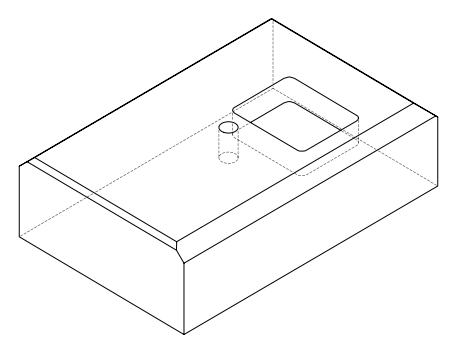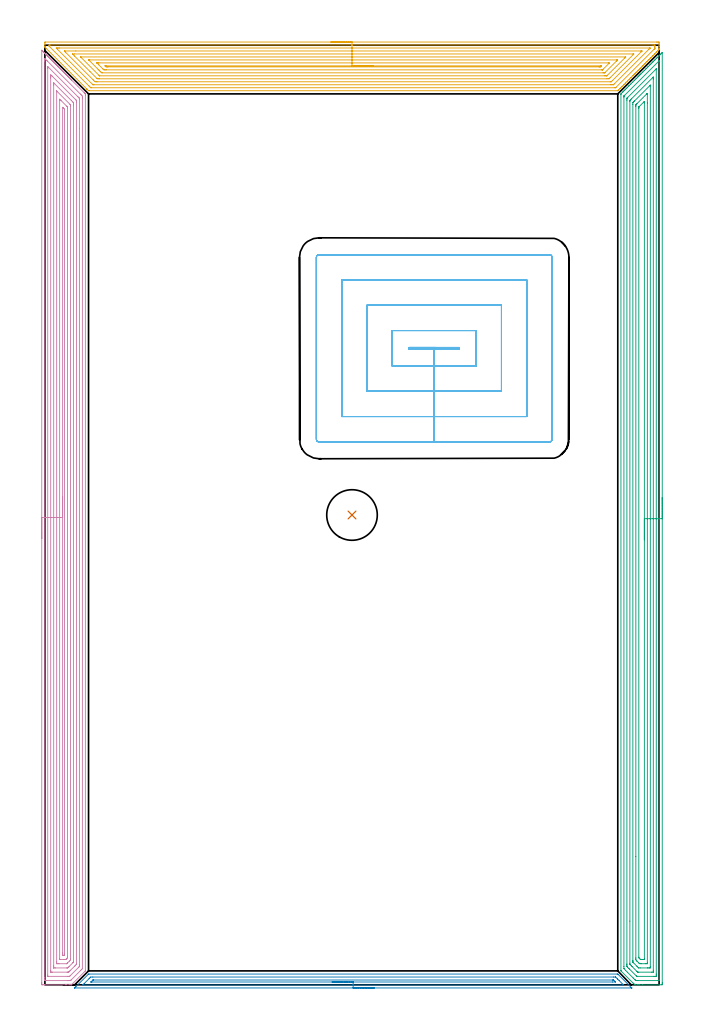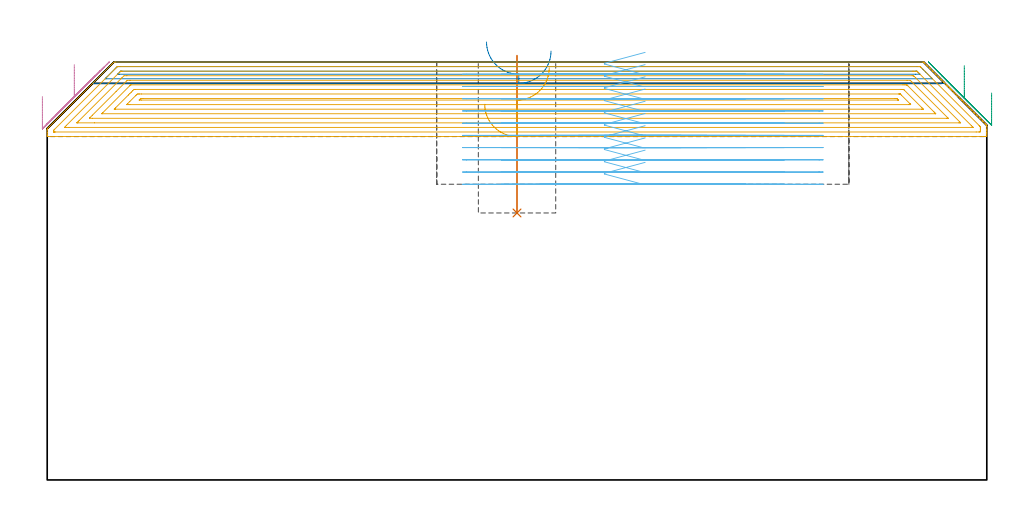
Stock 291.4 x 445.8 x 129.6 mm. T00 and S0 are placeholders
(PLAN: 6 operations, 2 tool changes, 102.5 min)
(1 INDEXABLE_INSERT_DRILL_BLIND_HOLE_FROM_SOLID | STEP1POCKET | UGT0302_003 | 0.2 min | 21144 mm3)
(2 AREA_MILL | FG_CHAMFER_SURFACE | UGT0205_001 | 6.37 min | 5941 mm3)
(3 AREA_MILL_1 | FG_CHAMFER_SURFACE_1 | UGT0205_001 | 24.55 min | 85212 mm3)
(4 AREA_MILL_2 | FG_CHAMFER_SURFACE_2 | UGT0205_001 | 27.92 min | 95151 mm3)
(5 AREA_MILL_3 | FG_CHAMFER_SURFACE_3 | UGT0205_001 | 19.95 min | 71534 mm3)
(6 MILL_RECTANGULAR_POCKET | POCKET_RECTANGULAR_STRAIGHT | NXT0201_012 | Follow Part, ap 4, ae 75% | 23.51 min | 504939 mm3)
(TOOL UGT0302_003 | Indexable Insert Drill 24mm | D24 PA180 FL50 Z2)
(TOOL UGT0205_001 | Chamfer Mill 20 x 3 x 45 deg. | D20 FL50 Z2)
(TOOL NXT0201_012 | ENDMILL 16mm [2P460-1600-NA 1630] | D16 FL38 Z6)
(OP 1 INDEXABLE_INSERT_DRILL_BLIND_HOLE_FROM_SOLID)
G17 G21 G94 G90
T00 M6
G54
G17 G0 G90 X145.7 Y222.9 S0 M3
G43 Z139.6 H0
G94 G81 G98 Z82.8 F250. R131.6
G80
M5
M2
(OP 2 AREA_MILL)
G17 G21 G94 G90
T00 M6
G54
G17 G0 G90 X156.25 Y-1.5 S1061 M3
G43 Z139.6 H0
Z133.
G94 G1 X156.212 Z132.128 F250.
X156.098 Z131.264
X155.909 Z130.412
X155.647 Z129.58
X155.313 Z128.774
X154.91 Z128.
X154.442 Z127.264
X153.91 Z126.572
X153.321 Z125.929
X152.678 Z125.34
X151.986 Z124.808
X151.25 Z124.34
X150.476 Z123.937
X149.67 Z123.603
X148.838 Z123.341
X147.986 Z123.152
X147.122 Z123.038
X146.25 Z123.
X14.17
X14.103 Y-1.499 Z122.999
X14.101 Y-1.498
X14.271 Y-1.327 Z123.169
X14.4 Y-1.199 Z123.299
X14.654 Y-0.946 Z123.554
X20.547 Y4.947 Z129.447
X20.705 Y5.098 Z129.587
X20.941 Y5.1 Z129.6
X271.559
X271.795 Y5.098 Z129.587
X271.953 Y4.947 Z129.447
X278.1 Y-1.199 Z123.299
X278.229 Y-1.327 Z123.169
X278.397 Y-1.496 Z123.002
X278.399 Y-1.499 Z122.999
X278.397
X278.33 Y-1.5 Z123.
X146.25
Y-0.086 Z124.414
X18.265 Y-0.085 Z124.415
X18.166 Y-0.083 Z124.417
X17.988 Y-0.079 Z124.421
X18.069 Y0.013 Z124.513
X18.165 Y0.113 Z124.613
X18.265 Y0.215 Z124.715
X18.61 Y0.561 Z125.061
X20.941 Y2.891 Z127.391
X21.289 Y3.238 Z127.738
X21.643 Y3.587 Z128.087
X21.741 Y3.679 Z128.179
X22.724 Y3.686 Z128.186
X269.776
X270.57 Y3.684 Z128.184
X270.668 Y3.682 Z128.182
X270.76 Y3.678 Z128.178
X270.856 Y3.587 Z128.087
X271.559 Y2.891 Z127.391
X271.757 Y2.693 Z127.193
X272.451 Y1.999 Z126.499
X274.235 Y0.215 Z124.715
X274.435 Y0.013 Z124.513
X274.499 Y-0.057 Z124.443
X274.514 Y-0.075 Z124.425
X274.496 Y-0.079 Z124.421
X274.432 Y-0.083 Z124.417
X274.333 Y-0.085 Z124.415
X146.25 Y-0.086 Z124.414
Y1.328 Z125.828
X22.303 Y1.329 Z125.829
X21.838 Y1.33 Z125.83
X21.832 Y1.331 Z125.831
Y1.333 Z125.833
X22.513 Y2.012 Z126.512
X22.724 Y2.217 Z126.717
X22.782 Y2.265 Z126.765
X22.83 Y2.267 Z126.767
X22.935 Y2.269 Z126.769
X23.146 Y2.271 Z126.771
X269.305
X269.54 Y2.269 Z126.769
X269.657 Y2.267 Z126.767
X269.712 Y2.265 Z126.765
X269.776 Y2.215 Z126.715
X270.198 Y1.8 Z126.3
X270.668 Y1.333 Z125.833
Y1.33 Z125.83
X269.354 Y1.328 Z125.828
X146.25
X145.378 Z125.867
X144.514 Z125.98
X143.662 Z126.169
X142.83 Z126.432
X142.024 Z126.765
X141.25 Z127.168
X140.514 Z127.637
X139.822 Z128.168
X139.179 Z128.757
X138.59 Z129.401
X138.058 Z130.093
X137.59 Z130.828
X137.187 Z131.602
X136.853 Z132.408
X136.591 Z133.24
X136.402 Z134.092
X136.288 Z134.957
X136.25 Z135.828
G0 Z139.6
M5
M2
(OP 3 AREA_MILL_1)
G17 G21 G94 G90
T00 M6
G54
G17 G0 G90 X292.9 Y231.15 S1061 M3
G43 Z139.6 H0
Z120.
G94 G1 Y231.112 Z119.128 F250.
Y230.998 Z118.264
Y230.809 Z117.412
Y230.547 Z116.58
Y230.213 Z115.774
Y229.81 Z115.
Y229.342 Z114.264
Y228.81 Z113.572
Y228.221 Z112.929
Y227.578 Z112.34
Y226.886 Z111.808
Y226.15 Z111.34
Y225.376 Z110.937
Y224.57 Z110.603
Y223.738 Z110.341
Y222.887 Z110.152
Y222.022 Z110.038
Y221.15 Z110.
Y0.995
X292.899 Y0.611 Z110.001
X292.894 Y0.108 Z110.004
X292.892 Y0.009 Z110.006
X292.395 Y0. Z110.502
X283.543 Z119.352
X282.099 Z120.798
X281.772 Z121.124
X281.118 Z121.781
X280.002 Z122.897
X279.907 Y0.001 Z122.99
X279.886 Y0.016 Z123.012
X279.479 Y0.421 Z123.421
X279.116 Y0.782 Z123.78
X273.468 Y6.432 Z129.429
X273.304 Y6.595 Z129.59
X273.3 Y6.861 Z129.6
Y422.492
X273.304 Y422.695 Z129.589
X273.334 Y422.736 Z129.561
X273.9 Y423.3 Z129.
X274.133 Y423.534 Z128.765
X274.247 Y423.649 Z128.649
X274.577 Y423.977 Z128.323
X274.809 Y424.209 Z128.091
X275.026 Y424.427 Z127.872
X275.133 Y424.534 Z127.763
X275.575 Y424.976 Z127.324
X276.018 Y425.42 Z126.878
X276.461 Y425.861 Z126.439
X276.903 Y426.305 Z125.993
X277.11 Y426.51 Z125.79
X277.167 Y426.567 Z125.733
X277.788 Y427.19 Z125.108
X278.03 Y427.43 Z124.87
X278.674 Y428.075 Z124.223
X278.893 Y428.293 Z124.007
X279.559 Y428.961 Z123.337
X279.756 Y429.156 Z123.144
X279.789 Y429.189 Z123.111
X280.444 Y429.846 Z122.452
X280.619 Y430.019 Z122.281
X280.681 Y430.081 Z122.219
X281.329 Y430.731 Z121.567
X281.483 Y430.883 Z121.417
X281.574 Y430.974 Z121.326
X281.772 Y431.173 Z121.126
X281.871 Y431.272 Z121.027
X282.215 Y431.616 Z120.682
X282.346 Y431.746 Z120.554
X282.467 Y431.867 Z120.433
X282.657 Y432.059 Z120.24
X282.763 Y432.165 Z120.134
X283.36 Y432.76 Z119.54
X283.543 Y432.944 Z119.355
X283.656 Y433.058 Z119.241
X284.253 Y433.653 Z118.647
X284.428 Y433.829 Z118.469
X285.145 Y434.546 Z117.754
X285.313 Y434.715 Z117.584
X286.038 Y435.439 Z116.861
X286.198 Y435.6 Z116.698
X286.931 Y436.332 Z115.968
X287.084 Y436.485 Z115.813
X287.525 Y436.925 Z115.375
X287.824 Y437.224 Z115.075
X287.969 Y437.371 Z114.928
X288.388 Y437.788 Z114.512
X288.412 Y437.812 Z114.488
X288.717 Y438.117 Z114.182
X288.854 Y438.256 Z114.042
X289.251 Y438.652 Z113.649
X289.345 Y438.745 Z113.555
X289.609 Y439.01 Z113.289
X289.739 Y439.141 Z113.157
X290.115 Y439.515 Z112.785
X290.253 Y439.653 Z112.647
X290.502 Y439.903 Z112.396
X290.625 Y440.027 Z112.271
X290.978 Y440.378 Z111.922
X291.161 Y440.561 Z111.739
X291.395 Y440.796 Z111.503
X291.51 Y440.912 Z111.386
X291.841 Y441.241 Z111.058
X292.07 Y441.47 Z110.83
X292.288 Y441.689 Z110.61
X292.395 Y441.797 Z110.501
X292.838 Y442.238 Z110.062
X292.886 Y442.284 Z110.013
X292.896 Y442.285 Z110.004
X292.9 Y442.284 Z110.
Y221.15
X291.486 Z111.414
X291.485 Y2.18 Z111.415
X291.484 Y2.071 Z111.416
X291.481 Y2.019 Z111.419
X291.48 Y2.013 Z111.42
X291.464 Y2.009 Z111.436
X291.412 Y2.005 Z111.488
X291.018 Y2. Z111.882
X281.28 Y2.001 Z121.62
X280.887 Y2.004 Z122.013
X280.385 Y2.01 Z122.515
X280.002 Y2.353 Z122.898
X279.954 Y2.397 Z122.946
X279.116 Y3.233 Z123.784
X276.381 Y5.968 Z126.519
X275.575 Y6.777 Z127.325
X275.494 Y6.861 Z127.406
X274.721 Y7.723 Z128.179
X274.72 Y7.754 Z128.18
X274.714 Y8.622 Z128.186
Y421.153
X274.717 Y421.587 Z128.183
X274.72 Y421.64 Z128.18
X274.723 Y421.662 Z128.177
X274.736 Y421.678 Z128.164
X274.795 Y421.742 Z128.105
X274.892 Y421.842 Z128.008
X275.095 Y422.046 Z127.805
X291.339 Y438.289 Z111.561
X291.434 Y438.381 Z111.466
X291.472 Y438.414 Z111.428
X291.479 Y438.419 Z111.421
X291.481 Y438.393 Z111.419
X291.484 Y438.309 Z111.416
X291.486 Y438.142 Z111.414
Y438.117
Y221.15
X290.072 Z112.828
X290.071 Y5.076 Z112.829
X290.07 Y4.742 Z112.83
X290.066 Y4.183 Z112.834
X290.065 Y4.024 Z112.835
X289.912 Y4.008 Z112.988
X289.739 Y4.004 Z113.161
X289.035 Y4. Z113.865
X288.854 Z114.046
X281.067 Y4.001 Z121.833
X280.887 Y4.006 Z122.013
X280.827 Y4.01 Z122.073
X280.789 Y4.023 Z122.111
X280.755 Y4.053 Z122.145
X280.618 Y4.183 Z122.282
X277.346 Y7.454 Z125.554
X277.046 Y7.754 Z125.854
X276.461 Y8.351 Z126.439
X276.179 Y8.647 Z126.721
X276.142 Y8.693 Z126.758
X276.135 Y8.732 Z126.765
X276.132 Y8.815 Z126.768
X276.13 Y8.981 Z126.77
X276.129 Y9.54 Z126.771
X276.128 Y9.875 Z126.772
X276.129 Y419.701 Z126.771
X276.132 Y420.26 Z126.768
X276.135 Y420.588 Z126.765
X276.141 Y420.63 Z126.759
X276.164 Y420.657 Z126.736
X276.229 Y420.726 Z126.671
X276.461 Y420.961 Z126.439
X276.556 Y421.057 Z126.344
X290.046 Y434.546 Z112.854
X290.056 Y434.551 Z112.844
X290.06 Y434.552 Z112.84
X290.065 Y434.546 Z112.835
X290.069 Y434.336 Z112.831
X290.071 Y434.212 Z112.829
X290.072 Y221.15 Z112.828
X288.657 Z114.243
Y6.861
X288.655 Y6.169 Z114.245
X288.653 Y6.068 Z114.247
X288.651 Y6.016 Z114.249
X288.609 Y6.01 Z114.291
X287.938 Y6. Z114.962
X281.741 Z121.159
X281.314 Y6.008 Z121.586
X281.263 Y6.01 Z121.637
X281.186 Y6.075 Z121.714
X281.053 Y6.201 Z121.847
X280.887 Y6.364 Z122.013
X278.602 Y8.647 Z124.298
X278.231 Y9.019 Z124.669
X277.717 Y9.54 Z125.183
X277.55 Y9.719 Z125.35
X277.547 Y9.887 Z125.353
X277.544 Y10.233 Z125.356
X277.543 Y30.221 Z125.357
Y419.168
X277.545 Y419.367 Z125.355
X277.548 Y419.54 Z125.352
X277.55 Y419.58 Z125.35
X277.572 Y419.611 Z125.328
X277.625 Y419.669 Z125.275
X277.777 Y419.825 Z125.123
X278.208 Y420.26 Z124.692
X288.444 Y430.495 Z114.456
X288.51 Y430.559 Z114.39
X288.588 Y430.633 Z114.312
X288.649 Y430.689 Z114.251
X288.651 Y430.594 Z114.249
X288.656 Y430.281 Z114.244
X288.657 Y430.081 Z114.243
Y429.533
Y221.15
X287.243 Z115.657
X287.242 Y8.487 Z115.658
X287.241 Y8.325 Z115.659
X287.236 Y8.013 Z115.664
X287.084 Y8.008 Z115.816
X286.838 Y8.002 Z116.062
X286.198 Y8. Z116.702
X285.955 Z116.945
X282.412 Y8.001 Z120.488
X281.772 Y8.01 Z121.128
X281.685 Y8.025 Z121.215
X281.596 Y8.111 Z121.304
X281.414 Y8.287 Z121.486
X281.051 Y8.647 Z121.849
X280.887 Y8.811 Z122.013
X279.265 Y10.433 Z123.635
X279.116 Y10.583 Z123.784
X279.026 Y10.678 Z123.874
X278.983 Y10.727 Z123.917
X278.964 Y10.755 Z123.936
X278.962 Y10.844 Z123.938
X278.958 Y11.165 Z123.942
X278.957 Y11.326 Z123.943
Y11.486
Y417.741
X278.963 Y418.474 Z123.937
X278.964 Y418.55 Z123.936
X279.001 Y418.591 Z123.899
X279.116 Y418.713 Z123.784
X279.44 Y419.041 Z123.46
X279.765 Y419.367 Z123.135
X287.084 Y426.685 Z115.816
X287.172 Y426.769 Z115.728
X287.231 Y426.821 Z115.669
X287.237 Y426.825 Z115.663
X287.239 Y426.816 Z115.661
X287.241 Y426.778 Z115.659
X287.243 Y426.671 Z115.657
Y426.51
Y221.15
X285.829 Z117.071
X285.828 Y10.433 Z117.072
X285.827 Y10.173 Z117.073
X285.824 Y10.043 Z117.076
X285.822 Y10.018 Z117.078
X285.802 Y10.01 Z117.098
X285.739 Y10.004 Z117.161
X285.313 Y10.001 Z117.587
X284.857 Y10. Z118.043
X283.086 Y10.001 Z119.814
X282.657 Y10.004 Z120.243
X282.191 Y10.01 Z120.709
X281.772 Y10.382 Z121.128
X281.717 Y10.433 Z121.183
X280.887 Y11.263 Z122.013
X280.827 Y11.326 Z122.073
X280.378 Y11.839 Z122.522
X280.375 Y12.218 Z122.525
X280.372 Y12.738 Z122.528
X280.371 Y60.821 Z122.529
Y416.688
X280.373 Y417.207 Z122.527
X280.375 Y417.395 Z122.525
X280.378 Y417.486 Z122.522
X280.387 Y417.528 Z122.513
X280.434 Y417.581 Z122.466
X280.659 Y417.811 Z122.241
X280.887 Y418.039 Z122.013
X285.549 Y422.701 Z117.351
X285.79 Y422.938 Z117.11
X285.8 Y422.941 Z117.1
X285.822 Y422.938 Z117.078
X285.826 Y422.664 Z117.074
X285.828 Y422.419 Z117.072
X285.829 Y418.395 Z117.071
Y221.15
X284.415 Z118.485
X284.414 Y12.218 Z118.486
X284.403 Y12.01 Z118.497
X283.976 Y12.003 Z118.924
X283.759 Y12. Z119.141
X283.543 Y12.001 Z119.357
X282.871 Y12.003 Z120.029
X282.657 Y12.01 Z120.243
X282.592 Y12.022 Z120.308
X282.522 Y12.086 Z120.378
X282.382 Y12.218 Z120.518
X282.097 Y12.506 Z120.803
X281.907 Y12.702 Z120.993
X281.792 Y12.828 Z121.108
X281.785 Y13.111 Z121.115
Y415.782
X281.79 Y416.235 Z121.11
X281.792 Y416.453 Z121.108
X281.803 Y416.494 Z121.097
X281.829 Y416.524 Z121.071
X281.88 Y416.58 Z121.02
X281.986 Y416.688 Z120.914
X283.971 Y418.672 Z118.929
X284.103 Y418.802 Z118.797
X284.359 Y419.05 Z118.541
X284.408 Y419.088 Z118.492
X284.415 Y418.474 Z118.485
Y221.15
Y220.278 Z118.523
Y219.414 Z118.637
Y218.562 Z118.826
Y217.73 Z119.088
Y216.924 Z119.422
Y216.15 Z119.825
Y215.414 Z120.294
Y214.722 Z120.825
Y214.079 Z121.414
Y213.49 Z122.057
Y212.959 Z122.75
Y212.49 Z123.485
Y212.087 Z124.259
Y211.753 Z125.065
Y211.491 Z125.897
Y211.302 Z126.749
Y211.188 Z127.614
Y211.15 Z128.485
G0 Z139.6
M5
M2
(OP 4 AREA_MILL_2)
G17 G21 G94 G90
T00 M6
G54
G17 G0 G90 X-1.5 Y211.7 S1061 M3
G43 Z139.6 H0
Z118.9
G94 G1 Y211.738 Z118.028 F250.
Y211.852 Z117.164
Y212.041 Z116.312
Y212.303 Z115.48
Y212.637 Z114.674
Y213.04 Z113.9
Y213.508 Z113.164
Y214.04 Z112.472
Y214.629 Z111.829
Y215.272 Z111.24
Y215.964 Z110.709
Y216.7 Z110.24
Y217.474 Z109.837
Y218.28 Z109.503
Y219.112 Z109.241
Y219.963 Z109.052
Y220.828 Z108.938
Y221.7 Z108.9
Y443.161
X-1.494 Y443.379 Z108.904
X-1.493 Y443.382
X-1.477 Y443.379 Z108.92
X-1.089 Y442.989 Z109.311
X-0.935 Y442.837 Z109.462
X-0.883 Y442.783 Z109.516
X-0.692 Y442.592 Z109.707
X-0.639 Y442.54 Z109.758
X-0.585 Y442.485 Z109.814
X-0.397 Y442.297 Z110.002
X-0.342 Y442.244 Z110.055
X-0.287 Y442.188 Z110.112
X-0.101 Y442.002 Z110.298
X-0.046 Y441.947 Z110.351
X0.011 Y441.89 Z110.41
X0.194 Y441.706 Z110.593
X0.251 Y441.651 Z110.648
X0.308 Y441.592 Z110.707
X0.489 Y441.411 Z110.888
X0.548 Y441.354 Z110.944
X0.606 Y441.294 Z111.005
X0.785 Y441.116 Z111.184
X0.844 Y441.058 Z111.241
X0.904 Y440.997 Z111.303
X1.08 Y440.821 Z111.479
X1.141 Y440.761 Z111.537
X1.202 Y440.699 Z111.601
X1.375 Y440.525 Z111.774
X1.437 Y440.465 Z111.834
X1.499 Y440.401 Z111.898
X1.671 Y440.23 Z112.07
X1.734 Y440.168 Z112.13
X1.797 Y440.103 Z112.196
X1.966 Y439.935 Z112.365
X2.03 Y439.872 Z112.427
X2.095 Y439.806 Z112.494
X2.261 Y439.639 Z112.66
X2.327 Y439.575 Z112.723
X2.393 Y439.508 Z112.792
X2.556 Y439.344 Z112.955
X2.623 Y439.279 Z113.02
X2.69 Y439.21 Z113.089
X2.852 Y439.049 Z113.251
X2.92 Y438.982 Z113.316
X2.988 Y438.912 Z113.387
X3.147 Y438.753 Z113.546
X3.216 Y438.686 Z113.613
X3.286 Y438.615 Z113.685
X3.442 Y438.458 Z113.841
X3.513 Y438.389 Z113.909
X3.584 Y438.317 Z113.983
X3.738 Y438.163 Z114.137
X3.809 Y438.093 Z114.206
X3.881 Y438.019 Z114.281
X4.033 Y437.868 Z114.432
X4.106 Y437.796 Z114.502
X4.179 Y437.721 Z114.578
X4.328 Y437.572 Z114.727
X4.402 Y437.5 Z114.799
X4.477 Y437.424 Z114.876
X4.623 Y437.277 Z115.023
X4.699 Y437.203 Z115.095
X4.775 Y437.126 Z115.174
X4.919 Y436.982 Z115.318
X4.995 Y436.907 Z115.392
X5.072 Y436.828 Z115.472
X5.214 Y436.686 Z115.613
X5.292 Y436.61 Z115.688
X5.37 Y436.53 Z115.769
X5.509 Y436.391 Z115.909
X5.588 Y436.313 Z115.984
X5.668 Y436.233 Z116.067
X5.805 Y436.096 Z116.204
X5.885 Y436.017 Z116.281
X5.966 Y435.935 Z116.365
X6.1 Y435.8 Z116.499
X6.181 Y435.72 Z116.578
X6.263 Y435.637 Z116.663
X6.395 Y435.505 Z116.794
X6.478 Y435.424 Z116.874
X6.561 Y435.339 Z116.96
X6.691 Y435.21 Z117.09
X6.774 Y435.127 Z117.171
X6.859 Y435.042 Z117.258
X6.986 Y434.915 Z117.385
X7.071 Y434.831 Z117.467
X7.157 Y434.744 Z117.556
X7.281 Y434.619 Z117.68
X7.367 Y434.534 Z117.764
X7.454 Y434.446 Z117.854
X7.576 Y434.324 Z117.976
X7.664 Y434.238 Z118.06
X7.752 Y434.148 Z118.151
X7.872 Y434.029 Z118.271
X7.96 Y433.941 Z118.357
X8.05 Y433.85 Z118.449
X8.167 Y433.733 Z118.566
X8.257 Y433.645 Z118.653
X8.348 Y433.553 Z118.747
X8.462 Y433.438 Z118.862
X8.553 Y433.348 Z118.95
X8.645 Y433.255 Z119.045
X8.758 Y433.143 Z119.157
X8.85 Y433.052 Z119.246
X8.943 Y432.957 Z119.343
X9.053 Y432.847 Z119.452
X9.147 Y432.755 Z119.543
X9.241 Y432.659 Z119.64
X9.348 Y432.552 Z119.748
X9.443 Y432.459 Z119.839
X9.539 Y432.362 Z119.938
X9.644 Y432.257 Z120.043
X9.74 Y432.162 Z120.136
X9.836 Y432.064 Z120.236
X9.939 Y431.961 Z120.338
X10.036 Y431.866 Z120.432
X10.134 Y431.766 Z120.534
X10.234 Y431.666 Z120.634
X10.333 Y431.569 Z120.729
X10.432 Y431.468 Z120.831
X10.529 Y431.371 Z120.929
X10.629 Y431.273 Z121.025
X10.73 Y431.171 Z121.129
X10.825 Y431.076 Z121.224
X10.926 Y430.976 Z121.322
X11.027 Y430.873 Z121.427
X11.12 Y430.78 Z121.52
X11.222 Y430.68 Z121.618
X11.325 Y430.575 Z121.725
X11.415 Y430.485 Z121.815
X11.519 Y430.383 Z121.915
X11.623 Y430.277 Z122.022
X11.711 Y430.19 Z122.11
X11.815 Y430.087 Z122.211
X11.921 Y429.98 Z122.32
X12.006 Y429.894 Z122.406
X12.112 Y429.79 Z122.508
X12.218 Y429.682 Z122.618
X12.301 Y429.599 Z122.701
X12.408 Y429.494 Z122.804
X12.516 Y429.384 Z122.916
X12.597 Y429.304 Z122.996
X12.705 Y429.197 Z123.101
X18.635 Y423.267 Z129.031
X18.77 Y423.131 Z129.168
X19.08 Y422.821 Z129.478
X19.099 Y422.801 Z129.497
X19.199 Y422.695 Z129.586
X19.2 Y422.238 Z129.6
Y6.869
Y6.605 Z129.584
X19.101 Y6.5 Z129.5
X12.705 Y0.104 Z123.103
X12.619 Y0.021 Z123.018
X12.591 Y0.001 Z122.988
X12.408 Y0. Z122.807
X12.345 Z122.744
X11.519 Z121.913
X10.29 Z120.687
X9.74 Z120.134
X-0.321 Z110.076
X-0.935 Y0.001 Z109.462
X-1.16 Y0.003 Z109.238
X-1.492 Y0.008 Z108.906
X-1.493 Y0.056 Z108.904
X-1.498 Y0.617 Z108.902
X-1.5 Y1.184 Z108.9
Y221.7
X-0.086 Z110.314
Y438.357
X-0.082 Y439.21 Z110.318
X-0.08 Y439.244 Z110.32
X-0.046 Y439.484 Z110.354
X0.236 Y439.21 Z110.636
X0.844 Y438.606 Z111.244
X1.134 Y438.317 Z111.534
X16.856 Y422.594 Z127.256
X17.21 Y422.238 Z127.61
X17.746 Y421.693 Z128.146
X17.781 Y421.345 Z128.181
X17.783 Y421.307 Z128.183
X17.786 Y420.452 Z128.186
X17.785 Y7.763 Z128.185
X17.784 Y7.724 Z128.184
X17.78 Y7.684 Z128.18
X17.773 Y7.634 Z128.173
X17.746 Y7.604 Z128.146
X17.382 Y7.234 Z127.782
X17.02 Y6.87 Z127.42
X12.48 Y2.331 Z122.88
X12.408 Y2.26 Z122.808
X12.157 Y2.019 Z122.557
X11.913 Y2.007 Z122.313
X11.519 Y2.003 Z121.919
X11.03 Y2. Z121.43
X10.629 Z121.029
X0.844 Y2.001 Z111.244
X0.353 Y2.003 Z110.753
X-0.046 Y2.01 Z110.354
X-0.081 Y2.403 Z110.319
X-0.083 Y2.441 Z110.317
X-0.086 Y3.297 Z110.314
Y221.7
X1.329 Z111.729
Y434.744
X1.33 Y435.149 Z111.73
X1.334 Y435.637 Z111.734
X1.335 Y435.651 Z111.735
X1.358 Y435.637 Z111.758
X1.734 Y435.266 Z112.134
X15.656 Y421.345 Z126.056
X15.966 Y421.034 Z126.366
X16.256 Y420.741 Z126.656
X16.327 Y420.666 Z126.727
X16.36 Y420.629 Z126.76
X16.365 Y420.586 Z126.765
X16.367 Y420.452 Z126.767
X16.371 Y420.046 Z126.771
X16.372 Y406.367 Z126.772
X16.371 Y9.549 Z126.771
X16.37 Y9.144 Z126.77
X16.367 Y8.9 Z126.767
X16.364 Y8.779 Z126.764
X16.35 Y8.656 Z126.75
X16.16 Y8.462 Z126.56
X15.966 Y8.266 Z126.366
X12.15 Y4.45 Z122.55
X11.887 Y4.19 Z122.287
X11.698 Y4.01 Z122.098
X11.519 Y4.007 Z121.919
X10.818 Y4.001 Z121.218
X1.734 Z112.134
X1.545 Y4.004 Z111.945
X1.419 Y4.009 Z111.819
X1.335 Y4.015 Z111.735
X1.333 Y4.055 Z111.733
X1.331 Y4.19 Z111.731
X1.329 Y4.596 Z111.729
Y221.7
X2.743 Z113.143
Y430.277
X2.744 Y431.049 Z113.144
X2.746 Y431.171 Z113.146
X2.761 Y431.779 Z113.161
X3.38 Y431.171 Z113.78
X3.513 Y431.038 Z113.913
X14.589 Y419.961 Z124.989
X14.79 Y419.758 Z125.19
X14.889 Y419.654 Z125.289
X14.937 Y419.603 Z125.337
X14.95 Y419.558 Z125.35
X14.957 Y418.786 Z125.357
Y418.665
Y10.056
X14.955 Y9.863 Z125.355
X14.953 Y9.767 Z125.353
X14.95 Y9.722 Z125.35
X14.933 Y9.694 Z125.333
X14.797 Y9.549 Z125.197
X14.493 Y9.242 Z124.893
X14.187 Y8.936 Z124.587
X12.121 Y6.87 Z122.521
X11.819 Y6.568 Z122.219
X11.519 Y6.27 Z121.919
X11.37 Y6.125 Z121.77
X11.265 Y6.025 Z121.665
X11.062 Y6.01 Z121.462
X10.629 Y6.001 Z121.029
X10.605 Y6. Z121.005
X3.489 Z113.889
X3.071 Y6.002 Z113.471
X2.862 Y6.006 Z113.262
X2.759 Y6.01 Z113.159
X2.749 Y6.018 Z113.149
X2.747 Y6.036 Z113.147
X2.745 Y6.073 Z113.145
X2.743 Y6.749 Z113.143
Y6.87
Y221.7
X4.157 Z114.557
Y426.951
X4.159 Y427.598 Z114.559
X4.161 Y427.84 Z114.561
X4.163 Y427.909 Z114.563
X4.297 Y427.793 Z114.697
X4.402 Y427.696 Z114.802
X4.504 Y427.598 Z114.904
X12.544 Y419.558 Z122.944
X13.298 Y418.8 Z123.698
X13.428 Y418.665 Z123.828
X13.536 Y418.537 Z123.936
X13.538 Y418.423 Z123.938
X13.542 Y417.772 Z123.942
X13.543 Y417.526 Z123.943
Y11.09
X13.54 Y10.844 Z123.94
X13.537 Y10.774 Z123.937
X13.533 Y10.743 Z123.933
X13.523 Y10.729 Z123.923
X13.464 Y10.666 Z123.864
X13.298 Y10.496 Z123.698
X13.271 Y10.469 Z123.671
X11.458 Y8.656 Z121.858
X11.04 Y8.244 Z121.44
X10.901 Y8.111 Z121.301
X10.79 Y8.01 Z121.19
X10.629 Y8.006 Z121.029
X10.392 Y8.001 Z120.792
X5.056 Y8. Z115.456
X4.402 Y8.001 Z114.802
X4.164 Y8.002 Z114.564
X4.16 Y8.006 Z114.56
X4.158 Y8.008 Z114.558
X4.157 Y8.656 Z114.557
Y8.902
Y221.7
X5.571 Z115.971
X5.572 Y423.743 Z115.972
X5.574 Y424.025 Z115.974
X5.576 Y424.063 Z115.976
X5.578 Y424.065 Z115.978
X5.583 Y424.063 Z115.983
X5.627 Y424.025 Z116.027
X11.88 Y417.772 Z122.28
X12.001 Y417.648 Z122.401
X12.096 Y417.547 Z122.496
X12.122 Y417.517 Z122.522
X12.125 Y417.502 Z122.525
X12.127 Y417.465 Z122.527
X12.129 Y417.159 Z122.529
Y416.878
X12.128 Y12.51 Z122.528
X12.126 Y12.229 Z122.526
X12.122 Y11.923 Z122.522
X12.118 Y11.778 Z122.518
X11.603 Y11.251 Z122.003
X10.795 Y10.443 Z121.195
X10.712 Y10.36 Z121.112
X10.629 Y10.279 Z121.029
X10.384 Y10.043 Z120.784
X10.346 Y10.01 Z120.746
X10.292 Y10.006 Z120.692
X10.179 Y10.002 Z120.579
X6.622 Y10. Z117.022
X6.181 Y10.001 Z116.581
X5.729 Y10.004 Z116.129
X5.598 Y10.01 Z115.998
X5.578 Y10.019 Z115.978
X5.576 Y10.063 Z115.976
X5.573 Y10.16 Z115.973
X5.572 Y10.443 Z115.972
X5.571 Y11.055 Z115.971
Y221.7
X6.985 Z117.385
Y419.644
X6.986 Y419.73 Z117.386
X6.989 Y419.902 Z117.389
X6.996 Y420.195 Z117.396
X7.071 Y420.124 Z117.471
X7.644 Y419.558 Z118.044
X10.323 Y416.878 Z120.723
X10.629 Y416.566 Z121.029
X10.696 Y416.495 Z121.096
X10.708 Y416.243 Z121.108
X10.713 Y416.071 Z121.113
X10.714 Y415.985 Z121.114
Y13.123
X10.713 Y13.038 Z121.113
X10.709 Y12.951 Z121.109
X10.701 Y12.81 Z121.101
X10.629 Y12.734 Z121.029
X10.38 Y12.479 Z120.78
X10.131 Y12.229 Z120.531
X9.931 Y12.037 Z120.331
X9.905 Y12.014 Z120.305
X9.853 Y12.01 Z120.253
X9.74 Y12.006 Z120.14
X9.078 Y12. Z119.478
X8.85 Z119.25
X7.297 Y12.002 Z117.697
X7.071 Y12.007 Z117.471
X7.001 Y12.01 Z117.401
X6.992 Y12.144 Z117.392
X6.988 Y12.229 Z117.388
X6.986 Y12.314 Z117.386
X6.985 Y221.7 Z117.385
X8.4 Z118.8
Y416.249
X8.402 Y416.293 Z118.802
X8.405 Y416.325 Z118.805
X8.457 Y416.284 Z118.857
X8.768 Y415.985 Z119.168
X8.85 Y415.903 Z119.25
X9.25 Y415.491 Z119.65
X9.294 Y415.439 Z119.694
X9.298 Y415.363 Z119.698
X9.3 Y415.243 Z119.7
Y14.909
X9.299 Y14.458 Z119.699
X9.293 Y14.016 Z119.693
X8.865 Y14. Z119.265
X8.85 Y14.001 Z119.25
X8.407 Y14.016 Z118.807
X8.401 Y14.466 Z118.801
X8.4 Y14.909 Z118.8
Y15.361
Y221.7
Y222.572 Z118.838
Y223.436 Z118.951
Y224.288 Z119.14
Y225.12 Z119.403
Y225.926 Z119.736
Y226.7 Z120.139
Y227.436 Z120.608
Y228.128 Z121.139
Y228.771 Z121.728
Y229.36 Z122.372
Y229.891 Z123.064
Y230.36 Z123.8
Y230.763 Z124.573
Y231.097 Z125.379
Y231.359 Z126.211
Y231.548 Z127.063
Y231.662 Z127.928
Y231.7 Z128.8
G0 Z139.6
M5
M2
(OP 5 AREA_MILL_3)
G17 G21 G94 G90
T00 M6
G54
G17 G0 G90 X135.7 Y447.3 S1061 M3
G43 Z139.6 H0
Z116.5
G94 G1 X135.738 Z115.629 F250.
X135.852 Z114.764
X136.041 Z113.912
X136.303 Z113.08
X136.637 Z112.274
X137.04 Z111.5
X137.508 Z110.764
X138.04 Z110.072
X138.629 Z109.429
X139.272 Z108.84
X139.964 Z108.309
X140.7 Z107.84
X141.474 Z107.437
X142.28 Z107.103
X143.112 Z106.841
X143.964 Z106.652
X144.828 Z106.538
X145.7 Z106.5
X290.29
X290.789 Y447.298 Z106.502
X291.281 Y447.293 Z106.503
X291.391 Y447.29 Z106.505
X291.4 Y446.806 Z106.988
Y446.248 Z107.549
Y445.922 Z107.874
Y445.363 Z108.433
Y445.037 Z108.758
Y444.2 Z109.6
Y444.176 Z109.623
Y443.806 Z109.991
X291.384 Y443.783 Z110.015
X291.311 Y443.71 Z110.088
X291.098 Y443.497 Z110.302
X290.87 Y443.268 Z110.528
X290.238 Y442.637 Z111.162
X290.194 Y442.593 Z111.206
X289.986 Y442.384 Z111.413
X289.377 Y441.777 Z112.023
X289.301 Y441.7 Z112.099
X289.101 Y441.499 Z112.297
X288.517 Y440.917 Z112.883
X288.408 Y440.807 Z112.991
X288.217 Y440.615 Z113.181
X287.657 Y440.057 Z113.743
X287.515 Y439.914 Z113.884
X287.332 Y439.73 Z114.066
X286.796 Y439.196 Z114.604
X286.448 Y438.846 Z114.951
X285.936 Y438.336 Z115.464
X285.563 Y437.961 Z115.835
X285.076 Y437.475 Z116.325
X284.679 Y437.077 Z116.72
X284.215 Y436.615 Z117.185
X283.794 Y436.192 Z117.604
X283.646 Y436.045 Z117.753
X283.355 Y435.755 Z118.045
X282.909 Y435.308 Z118.489
X282.435 Y434.834 Z118.965
X282.025 Y434.423 Z119.374
X281.524 Y433.924 Z119.876
X281.14 Y433.539 Z120.258
X280.614 Y433.014 Z120.786
X280.372 Y432.771 Z121.026
X280.256 Y432.654 Z121.143
X280.075 Y432.474 Z121.325
X279.914 Y432.314 Z121.486
X279.813 Y432.212 Z121.586
X279.777 Y432.176 Z121.622
X279.371 Y431.77 Z122.028
X279.182 Y431.582 Z122.218
X279.054 Y431.453 Z122.346
X278.929 Y431.328 Z122.47
X278.884 Y431.283 Z122.515
X278.193 Y430.593 Z123.207
X278.045 Y430.443 Z123.354
X277.991 Y430.39 Z123.408
X277.333 Y429.733 Z124.067
X277.16 Y429.559 Z124.238
X276.472 Y428.872 Z124.928
X276.276 Y428.674 Z125.122
X275.612 Y428.012 Z125.788
X275.391 Y427.79 Z126.007
X274.752 Y427.152 Z126.648
X274.717 Y427.117 Z126.682
X274.507 Y426.905 Z126.891
X273.892 Y426.292 Z127.508
X273.825 Y426.224 Z127.575
X273.623 Y426.021 Z127.775
X273.032 Y425.431 Z128.368
X272.932 Y425.331 Z128.468
X272.738 Y425.136 Z128.66
X272.171 Y424.571 Z129.229
X272.039 Y424.438 Z129.36
X271.822 Y424.227 Z129.568
X271.795 Y424.204 Z129.589
X271.593 Y424.2 Z129.6
X21.147
X20.699 Y424.206 Z129.592
X20.632 Y424.267 Z129.531
X20.205 Y424.694 Z129.103
X20.158 Y424.741 Z129.058
X19.956 Y424.943 Z128.856
X19.91 Y424.989 Z128.808
X19.866 Y425.033 Z128.766
X19.659 Y425.241 Z128.558
X0.746 Y444.153 Z109.644
X0.281 Y444.619 Z109.181
X0.016 Y444.886 Z108.913
X0.001 Y444.907 Z108.891
X0. Y445.061 Z108.738
Y445.226 Z108.574
Y446.154 Z107.646
Y446.806 Z106.99
Y447.131 Z106.665
X0.002 Y447.291 Z106.505
X0.165 Y447.3 Z106.5
X145.7
Y445.886 Z107.914
X288.11
X289.003 Y445.885 Z107.915
X289.041 Y445.884 Z107.916
X289.39 Y445.868 Z107.932
X289.393 Y445.764 Z108.036
X289.398 Y445.53 Z108.27
X289.4 Y445.037 Z108.763
X289.399 Y444.645 Z109.155
X289.395 Y444.398 Z109.402
X289.39 Y444.276 Z109.524
X289.386 Y444.248 Z109.552
X289.363 Y444.22 Z109.58
X289.301 Y444.153 Z109.647
X289.154 Y444.003 Z109.797
X289.003 Y443.853 Z109.947
X270.936 Y425.787 Z128.013
X270.836 Y425.69 Z128.11
X270.773 Y425.633 Z128.167
X270.757 Y425.621 Z128.179
X270.734 Y425.619 Z128.181
X270.681 Y425.616 Z128.184
X270.253 Y425.614 Z128.186
X22.003 Y425.615 Z128.185
X21.79 Y425.619 Z128.181
X21.741 Y425.621 Z128.179
X21.596 Y425.761 Z128.039
X21.414 Y425.939 Z127.861
X21.147 Y426.203 Z127.597
X20.887 Y426.463 Z127.337
X2.313 Y445.037 Z108.763
X2.232 Y445.121 Z108.679
X2.077 Y445.285 Z108.515
X2.01 Y445.359 Z108.441
X2.006 Y445.381 Z108.419
X2.002 Y445.428 Z108.372
X2.008 Y445.823 Z107.977
X2.01 Y445.872 Z107.928
X2.026 Y445.879 Z107.921
X2.076 Y445.881 Z107.919
X2.183 Y445.884 Z107.916
X2.397 Y445.886 Z107.914
X2.433
X145.7
Y444.471 Z109.329
X286.896
X286.992 Y444.47 Z109.33
X287.055 Y444.468 Z109.332
X287.151 Y444.462 Z109.338
X287.086 Y444.39 Z109.41
X287.034 Y444.335 Z109.465
X286.853 Y444.153 Z109.647
X286.59 Y443.889 Z109.911
X270.048 Y427.347 Z126.453
X269.818 Y427.121 Z126.679
X269.75 Y427.057 Z126.743
X269.723 Y427.035 Z126.765
X269.678 Y427.033 Z126.767
X269.36 Y427.03 Z126.77
X268.789 Y427.029 Z126.771
X268.467 Y427.028 Z126.772
X23.254 Y427.029 Z126.771
X22.933 Y427.03 Z126.77
X22.826 Y427.033 Z126.767
X22.79 Y427.035 Z126.765
X22.758 Y427.053 Z126.747
X22.696 Y427.111 Z126.689
X22.453 Y427.347 Z126.453
X5.968 Y443.831 Z109.969
X5.651 Y444.153 Z109.647
X5.35 Y444.462 Z109.338
X5.65 Y444.468 Z109.332
X5.968 Y444.47 Z109.33
X6.539 Y444.471 Z109.329
X6.861
X145.7
Y443.057 Z110.743
X282.753
X282.968 Y443.055 Z110.745
X283.222 Y443.05 Z110.75
X283.285 Y443.044 Z110.756
X283.244 Y442.999 Z110.801
X283.188 Y442.939 Z110.861
X283.138 Y442.887 Z110.913
X282.946 Y442.694 Z111.106
X269.368 Y429.116 Z124.684
X268.918 Y428.67 Z125.13
X268.764 Y428.521 Z125.279
X268.708 Y428.468 Z125.332
X268.676 Y428.449 Z125.351
X268.637 Y428.448 Z125.352
X268.467 Y428.445 Z125.355
X268.254 Y428.443 Z125.357
X24.718
X24.504 Y428.444 Z125.356
X23.825 Y428.45 Z125.35
X23.138 Y429.116 Z124.684
X22.933 Y429.317 Z124.483
X9.865 Y442.384 Z111.416
X9.54 Y442.711 Z111.089
X9.241 Y443.018 Z110.782
X9.213 Y443.047 Z110.753
X9.238 Y443.05 Z110.75
X9.338 Y443.053 Z110.747
X9.54 Y443.056 Z110.744
X14.66 Y443.057 Z110.743
X145.7
Y441.643 Z112.157
X279.037
X279.182 Y441.642 Z112.158
X279.327 Y441.639 Z112.161
X279.408 Y441.637 Z112.163
X279.351 Y441.561 Z112.239
X279.297 Y441.499 Z112.301
X279.241 Y441.44 Z112.36
X279.182 Y441.38 Z112.42
X268.133 Y430.332 Z123.468
X267.797 Y430.001 Z123.799
X267.683 Y429.893 Z123.907
X267.643 Y429.864 Z123.936
X266.682 Y429.857 Z123.943
X25.756
X25.611 Y429.858 Z123.942
X24.856 Y429.864 Z123.936
X24.718 Y429.982 Z123.818
X21.37 Y433.328 Z120.472
X14.004 Y440.694 Z113.106
X13.203 Y441.499 Z112.301
X13.111 Y441.597 Z112.203
X13.093 Y441.637 Z112.163
X14.004 Y441.643 Z112.157
X145.7
Y440.229 Z113.571
X275.387
X275.49 Y440.227 Z113.573
X275.539 Y440.224 Z113.576
X275.56 Y440.222 Z113.578
X275.558 Y440.217 Z113.583
X275.504 Y440.158 Z113.642
X275.344 Y439.994 Z113.806
X275.083 Y439.73 Z114.07
X274.901 Y439.548 Z114.252
X266.902 Y431.551 Z122.249
X266.682 Y431.334 Z122.466
X266.626 Y431.286 Z122.514
X266.583 Y431.278 Z122.522
X266.487 Y431.275 Z122.525
X266.291 Y431.272 Z122.528
X265.789 Y431.271 Z122.529
X265.399
X25.989
X25.926 Y431.273 Z122.527
X25.896 Y431.275 Z122.525
X25.884 Y431.277 Z122.523
X25.856 Y431.303 Z122.497
X25.611 Y431.538 Z122.262
X17.263 Y439.886 Z113.914
X16.966 Y440.189 Z113.611
X16.933 Y440.225 Z113.575
X16.956 Y440.227 Z113.573
X17. Y440.228 Z113.572
X17.072 Y440.229 Z113.571
X145.7
Y438.815 Z114.985
X271.178 Y438.814 Z114.986
X271.54 Y438.809 Z114.991
X271.697 Y438.806 Z114.994
X271.657 Y438.763 Z115.037
X271.448 Y438.547 Z115.253
X271.32 Y438.418 Z115.382
X271.146 Y438.243 Z115.557
X265.789 Y432.886 Z120.914
X265.671 Y432.771 Z121.029
X265.616 Y432.721 Z121.079
X265.587 Y432.696 Z121.104
X265.541 Y432.692 Z121.108
X265.327 Y432.689 Z121.111
X264.896 Y432.685 Z121.115
X264.865
X27.365 Y432.686 Z121.114
X26.94 Y432.692 Z121.108
X26.504 Y433.103 Z120.697
X26.061 Y433.539 Z120.261
X25.611 Y433.986 Z119.814
X25.174 Y434.423 Z119.377
X21.147 Y438.451 Z115.349
X20.912 Y438.692 Z115.108
X20.807 Y438.802 Z114.998
X20.803 Y438.809 Z114.991
X20.814 Y438.81 Z114.99
X20.861 Y438.813 Z114.987
X20.956 Y438.814 Z114.986
X21.147 Y438.815 Z114.985
X145.7
Y437.4 Z116.4
X267.248
X267.397 Y437.399 Z116.401
X267.575 Y437.397 Z116.403
X267.8 Y437.394 Z116.406
X267.682 Y437.24 Z116.56
X267.575 Y437.122 Z116.678
X267.552 Y437.099 Z116.701
X267.53 Y437.077 Z116.723
X264.886 Y434.433 Z119.367
X264.585 Y434.135 Z119.665
X264.56 Y434.114 Z119.686
X264.549 Y434.107 Z119.693
X264.525 Y434.104 Z119.696
X264.439 Y434.101 Z119.699
X264.33 Y434.1 Z119.7
X264.003
X29.182
X28.615 Y434.101 Z119.699
X28.29 Y434.103 Z119.697
X27.968 Y434.107 Z119.694
X27.633 Y434.423 Z119.377
X27.397 Y434.652 Z119.148
X25.611 Y436.435 Z117.365
X24.971 Y437.077 Z116.723
X24.718 Y437.331 Z116.469
X24.671 Y437.386 Z116.414
X24.665 Y437.397 Z116.403
X24.666 Y437.398 Z116.402
X24.718 Y437.399 Z116.401
X25.284 Y437.4 Z116.4
X25.611
X145.7
Y435.986 Z117.814
X263.816
X263.903 Y435.985 Z117.815
X263.967 Y435.983 Z117.817
X263.976 Y435.981 Z117.819
X263.977 Y435.979 Z117.821
X263.961 Y435.961 Z117.839
X263.782 Y435.78 Z118.02
X263.654 Y435.653 Z118.147
X263.535 Y435.54 Z118.26
X263.516 Y435.524 Z118.276
X263.467 Y435.521 Z118.279
X263.349 Y435.517 Z118.283
X263.11 Y435.514 Z118.286
X262.902
X29.867
X29.66 Y435.516 Z118.284
X29.182 Y435.521 Z118.279
X28.969 Y435.539 Z118.261
X28.753 Y435.754 Z118.046
X28.54 Y435.968 Z117.832
X28.534 Y435.98 Z117.82
X28.563 Y435.982 Z117.818
X28.626 Y435.985 Z117.815
X28.705 Y435.986 Z117.814
X29.182
X145.7
X146.572 Z117.852
X147.436 Z117.966
X148.288 Z118.155
X149.12 Z118.417
X149.926 Z118.751
X150.7 Z119.154
X151.436 Z119.622
X152.128 Z120.153
X152.771 Z120.743
X153.36 Z121.386
X153.892 Z122.078
X154.36 Z122.814
X154.763 Z123.588
X155.097 Z124.394
X155.359 Z125.226
X155.548 Z126.077
X155.662 Z126.942
X155.7 Z127.814
G0 Z139.6
M5
M2
(OP 6 MILL_RECTANGULAR_POCKET)
G17 G21 G94 G90
T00 M6
G54
G17 G0 G90 X185.441 Y302.4 S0 M3
G43 Z139.6 H1
Z132.6
G94 G1 X172.8 Z129.213 F250.
Y301.6 Z128.999
X184.7 Z125.81
X196.6 F500.
Y302.4
X172.8
Y301.6
X184.7
Y293.6
X204.6
Y310.4
X164.8
Y293.6
X184.7
Y281.6
X216.6
Y322.4
X152.8
Y281.6
X184.7
Y269.6
X228.6
Y334.4
X140.8
Y269.6
X184.7
Y257.6
X239.4
G3 X240.6 Y258.8 R1.2
G1 Y345.2
G3 X239.4 Y346.4 R1.2
G1 X130.
G3 X128.8 Y345.2 R1.2
G1 Y258.8
G3 X130. Y257.6 R1.2
G1 X184.7
X185.7
G0 X185.441 Y302.4 Z128.81
G1 X172.8 Z125.423 F250.
Y301.6 Z125.209
X184.7 Z122.02
X196.6 F500.
Y302.4
X172.8
Y301.6
X184.7
Y293.6
X204.6
Y310.4
X164.8
Y293.6
X184.7
Y281.6
X216.6
Y322.4
X152.8
Y281.6
X184.7
Y269.6
X228.6
Y334.4
X140.8
Y269.6
X184.7
Y257.6
X239.4
G3 X240.6 Y258.8 R1.2
G1 Y345.2
G3 X239.4 Y346.4 R1.2
G1 X130.
G3 X128.8 Y345.2 R1.2
G1 Y258.8
G3 X130. Y257.6 R1.2
G1 X184.7
X185.7
G0 X185.441 Y302.4 Z125.02
G1 X172.8 Z121.633 F250.
Y301.6 Z121.419
X184.7 Z118.23
X196.6 F500.
Y302.4
X172.8
Y301.6
X184.7
Y293.6
X204.6
Y310.4
X164.8
Y293.6
X184.7
Y281.6
X216.6
Y322.4
X152.8
Y281.6
X184.7
Y269.6
X228.6
Y334.4
X140.8
Y269.6
X184.7
Y257.6
X239.4
G3 X240.6 Y258.8 R1.2
G1 Y345.2
G3 X239.4 Y346.4 R1.2
G1 X130.
G3 X128.8 Y345.2 R1.2
G1 Y258.8
G3 X130. Y257.6 R1.2
G1 X184.7
X185.7
G0 X185.441 Y302.4 Z121.23
G1 X172.8 Z117.843 F250.
Y301.6 Z117.629
X184.7 Z114.44
X196.6 F500.
Y302.4
X172.8
Y301.6
X184.7
Y293.6
X204.6
Y310.4
X164.8
Y293.6
X184.7
Y281.6
X216.6
Y322.4
X152.8
Y281.6
X184.7
Y269.6
X228.6
Y334.4
X140.8
Y269.6
X184.7
Y257.6
X239.4
G3 X240.6 Y258.8 R1.2
G1 Y345.2
G3 X239.4 Y346.4 R1.2
G1 X130.
G3 X128.8 Y345.2 R1.2
G1 Y258.8
G3 X130. Y257.6 R1.2
G1 X184.7
X185.7
G0 X185.441 Y302.4 Z117.44
G1 X172.8 Z114.053 F250.
Y301.6 Z113.839
X184.7 Z110.65
X196.6 F500.
Y302.4
X172.8
Y301.6
X184.7
Y293.6
X204.6
Y310.4
X164.8
Y293.6
X184.7
Y281.6
X216.6
Y322.4
X152.8
Y281.6
X184.7
Y269.6
X228.6
Y334.4
X140.8
Y269.6
X184.7
Y257.6
X239.4
G3 X240.6 Y258.8 R1.2
G1 Y345.2
G3 X239.4 Y346.4 R1.2
G1 X130.
G3 X128.8 Y345.2 R1.2
G1 Y258.8
G3 X130. Y257.6 R1.2
G1 X184.7
X185.7
G0 X185.441 Y302.4 Z113.65
G1 X172.8 Z110.263 F250.
Y301.6 Z110.049
X184.7 Z106.86
X196.6 F500.
Y302.4
X172.8
Y301.6
X184.7
Y293.6
X204.6
Y310.4
X164.8
Y293.6
X184.7
Y281.6
X216.6
Y322.4
X152.8
Y281.6
X184.7
Y269.6
X228.6
Y334.4
X140.8
Y269.6
X184.7
Y257.6
X239.4
G3 X240.6 Y258.8 R1.2
G1 Y345.2
G3 X239.4 Y346.4 R1.2
G1 X130.
G3 X128.8 Y345.2 R1.2
G1 Y258.8
G3 X130. Y257.6 R1.2
G1 X184.7
X185.7
G0 X185.441 Y302.4 Z109.86
G1 X172.8 Z106.473 F250.
Y301.6 Z106.259
X184.7 Z103.07
X196.6 F500.
Y302.4
X172.8
Y301.6
X184.7
Y293.6
X204.6
Y310.4
X164.8
Y293.6
X184.7
Y281.6
X216.6
Y322.4
X152.8
Y281.6
X184.7
Y269.6
X228.6
Y334.4
X140.8
Y269.6
X184.7
Y257.6
X239.4
G3 X240.6 Y258.8 R1.2
G1 Y345.2
G3 X239.4 Y346.4 R1.2
G1 X130.
G3 X128.8 Y345.2 R1.2
G1 Y258.8
G3 X130. Y257.6 R1.2
G1 X184.7
X185.7
G0 X185.441 Y302.4 Z106.07
G1 X172.8 Z102.683 F250.
Y301.6 Z102.469
X184.7 Z99.28
X196.6 F500.
Y302.4
X172.8
Y301.6
X184.7
Y293.6
X204.6
Y310.4
X164.8
Y293.6
X184.7
Y281.6
X216.6
Y322.4
X152.8
Y281.6
X184.7
Y269.6
X228.6
Y334.4
X140.8
Y269.6
X184.7
Y257.6
X239.4
G3 X240.6 Y258.8 R1.2
G1 Y345.2
G3 X239.4 Y346.4 R1.2
G1 X130.
G3 X128.8 Y345.2 R1.2
G1 Y258.8
G3 X130. Y257.6 R1.2
G1 X184.7
X185.7
G0 X185.441 Y302.4 Z102.28
G1 X172.8 Z98.893 F250.
Y301.6 Z98.679
X184.7 Z95.49
X196.6 F500.
Y302.4
X172.8
Y301.6
X184.7
Y293.6
X204.6
Y310.4
X164.8
Y293.6
X184.7
Y281.6
X216.6
Y322.4
X152.8
Y281.6
X184.7
Y269.6
X228.6
Y334.4
X140.8
Y269.6
X184.7
Y257.6
X239.4
G3 X240.6 Y258.8 R1.2
G1 Y345.2
G3 X239.4 Y346.4 R1.2
G1 X130.
G3 X128.8 Y345.2 R1.2
G1 Y258.8
G3 X130. Y257.6 R1.2
G1 X184.7
X185.7
G0 X185.441 Y302.4 Z98.49
G1 X172.8 Z95.103 F250.
Y301.6 Z94.889
X184.7 Z91.7
X196.6 F500.
Y302.4
X172.8
Y301.6
X184.7
Y293.6
X204.6
Y310.4
X164.8
Y293.6
X184.7
Y281.6
X216.6
Y322.4
X152.8
Y281.6
X184.7
Y269.6
X228.6
Y334.4
X140.8
Y269.6
X184.7
Y257.6
X239.4
G3 X240.6 Y258.8 R1.2
G1 Y345.2
G3 X239.4 Y346.4 R1.2
G1 X130.
G3 X128.8 Y345.2 R1.2
G1 Y258.8
G3 X130. Y257.6 R1.2
G1 X184.7
X185.7
G0 Z139.6
M5
M2
